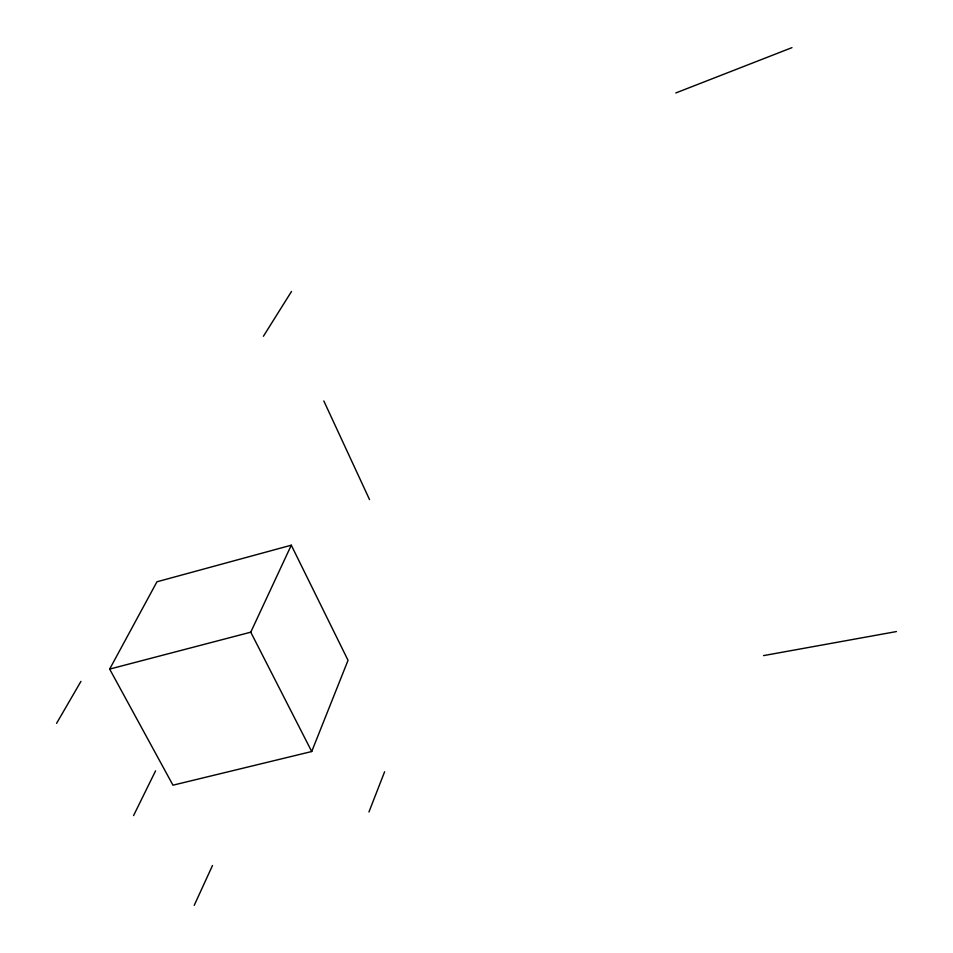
<?xml version="1.0" encoding="UTF-8"?>
<svg xmlns="http://www.w3.org/2000/svg" width="953" height="953" viewBox="0 0 953 953"><rect width="100%" height="100%" fill="white"/><g stroke="black" fill="none" stroke-linecap="round" stroke-linejoin="round"><path stroke-width="1.43" d="M368.942 811.992L384.607 771.775M311.714 751.524L348.036 660.322L291.284 545.199L156.959 581.783L109.655 669.089L172.969 785.189L311.714 751.524L250.758 632.184L291.284 545.199M194.221 905.35L212.495 865.503M133.563 815.589L155.577 770.846M56.572 723.351L80.945 681.383M263.409 336.254L291.499 291.463M675.796 92.965L791.955 47.65M109.655 669.089L250.758 632.184M763.556 655.604L896.428 631.565M323.829 400.963L369.538 499.598"/></g></svg>
